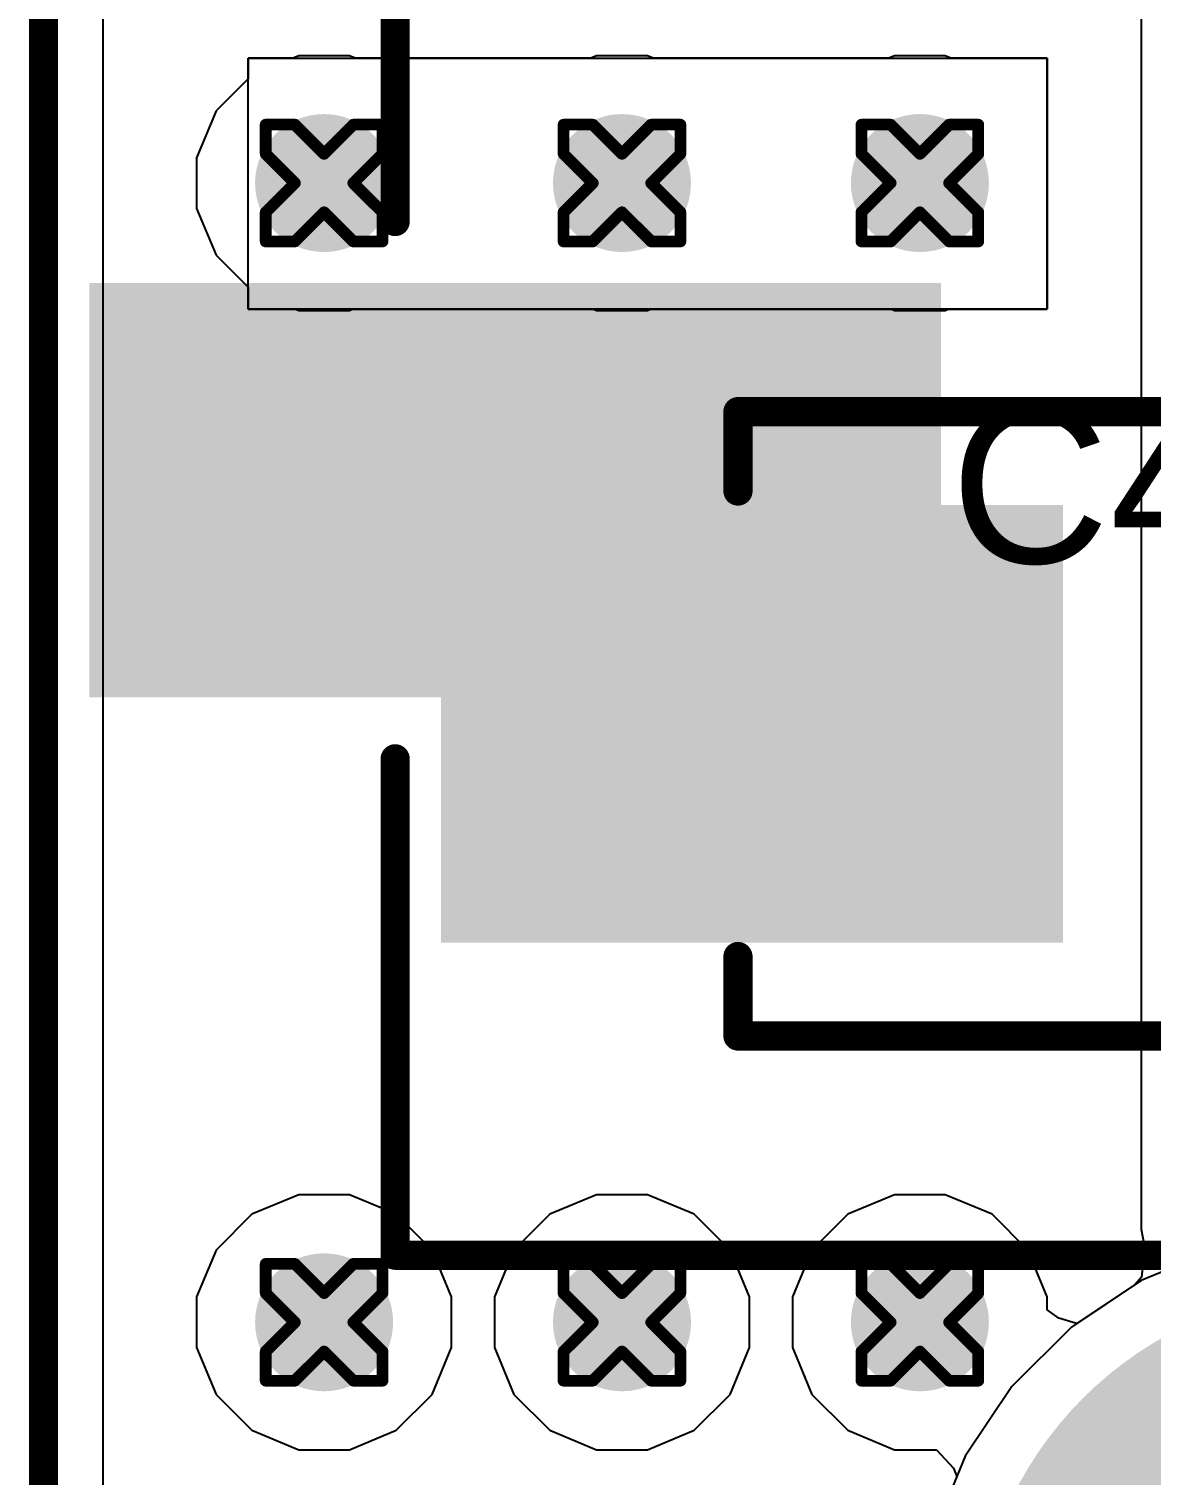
# Model space of a CAD drawing. Header units: inches. Extents: x -6 to 328, y -6 to 90.
# Drawn here: x -5.71 to -0.84, y 0.8 to 7.09 of the extents above; entities that cross this region are included whole.
import ezdxf

# ---------------------------------------------------------------- set-up
doc = ezdxf.new("R2010")
doc.units = ezdxf.units.IN
for name, color, linetype in [('Board Outline', 216, 'Continuous'), ('Bottom Layer', 5, 'Continuous'), ('Bottom Overlay', 54, 'Continuous'), ('Bottom Paste', 16, 'Continuous'), ('Bottom Solder', 6, 'Continuous'), ('Designators', 56, 'Continuous'), ('Drill Drawing', 1, 'Continuous'), ('GND', 76, 'Continuous'), ('Pad Holes', 156, 'Continuous'), ('PWR', 16, 'Continuous'), ('Top Layer', 1, 'Continuous'), ('Top Overlay', 2, 'Continuous'), ('Top Paste', 8, 'Continuous'), ('Top Solder', 216, 'Continuous'), ('Via Holes', 16, 'Continuous')]:
    doc.layers.add(name, color=color, linetype=linetype)
doc.styles.add('Arial', font='', dxfattribs={"height": 0.2})
doc.styles.get('Arial').set_extended_font_data('Arial')

# ---------------------------------------------------------------- blocks, each defined once
blk = doc.blocks.new('RVT1H101M0607_1')
at = {"layer": 'Top Layer'}
blk.add_hatch(color=1, dxfattribs=at).paths.add_polyline_path([(1.05, 0.8), (4.55, 0.8), (4.55, -0.8), (1.05, -0.8)])
at = {"layer": 'Top Paste'}
blk.add_hatch(color=8, dxfattribs=at).paths.add_polyline_path([(1.05, 0.8), (4.55, 0.8), (4.55, -0.8), (1.05, -0.8)])
at = {"layer": 'Top Solder'}
blk.add_hatch(color=216, dxfattribs=at).paths.add_polyline_path([(0.9484, 0.9016), (4.6516, 0.9016), (4.6516, -0.9016), (0.9484, -0.9016)])
at = {"layer": 'Top Overlay'}
for points in [[(3.3214, 3.3274, 0.127, 0.127, 0), (-1.8348, 3.3274, 0.127, 0.127, 0)], [(3.3214, 3.3274, 0.127, 0.127, 0), (3.3214, 1.1684, 0.127, 0.127, 0)], [(3.3214, -1.1684, 0.127, 0.127, 0), (3.3214, -3.3274, 0.127, 0.127, 0)]]:
    blk.add_lwpolyline(points, format="xyseb", dxfattribs=at)
for points in [[(3.2897, 3.3274, 0.0635, 0.0635, 1), (3.3532, 3.3274, 0.0635, 0.0635, 1)], [(3.2897, 3.3274, 0.0635, 0.0635, 1), (3.3532, 3.3274, 0.0635, 0.0635, 1)], [(3.2897, 1.1684, 0.0635, 0.0635, 1), (3.3532, 1.1684, 0.0635, 0.0635, 1)], [(3.2897, -1.1684, 0.0635, 0.0635, 1), (3.3532, -1.1684, 0.0635, 0.0635, 1)]]:
    blk.add_lwpolyline(points, format="xyseb", close=True, dxfattribs=at)
blk = doc.blocks.new('SMA_B_59')
at = {"layer": 'Bottom Layer'}
for points in [[(-3.25, 0.85), (-0.75, 0.85), (-0.75, -0.85), (-3.25, -0.85)], [(0.75, 0.85), (3.25, 0.85), (3.25, -0.85), (0.75, -0.85)]]:
    blk.add_hatch(color=5, dxfattribs=at).paths.add_polyline_path(points)
at = {"layer": 'Bottom Overlay'}
for points in [[(-4.445, -1.4219), (-3.278, -1.4219), (-3.278, 1.4216), (-4.445, 1.4216)], [(-3.2999, 0.9239), (-2.5959, 0.9239), (-2.5959, 1.4218), (-3.2999, 1.4218)], [(-3.2999, -1.422), (-2.5959, -1.422), (-2.5959, -0.9241), (-3.2999, -0.9241)]]:
    blk.add_hatch(color=54, dxfattribs=at).paths.add_polyline_path(points)
at = {"layer": 'Bottom Paste'}
for points in [[(-3.25, 0.85), (-0.75, 0.85), (-0.75, -0.85), (-3.25, -0.85)], [(0.75, 0.85), (3.25, 0.85), (3.25, -0.85), (0.75, -0.85)]]:
    blk.add_hatch(color=16, dxfattribs=at).paths.add_polyline_path(points)
at = {"layer": 'Bottom Solder'}
for points in [[(-3.3516, 0.9516), (-0.6484, 0.9516), (-0.6484, -0.9516), (-3.3516, -0.9516)], [(0.6484, 0.9516), (3.3516, 0.9516), (3.3516, -0.9516), (0.6484, -0.9516)]]:
    blk.add_hatch(color=6, dxfattribs=at).paths.add_polyline_path(points)
at = {"layer": 'Bottom Overlay'}
for points in [[(2.0612, 1.3577, 0.127, 0.127, 0), (-2.6581, 1.3577, 0.127, 0.127, 0)], [(2.0612, 1.3577, 0.127, 0.127, 0), (2.0612, 1.0122, 0.127, 0.127, 0)], [(2.0612, -1.0122, 0.127, 0.127, 0), (2.0612, -1.3577, 0.127, 0.127, 0)], [(2.0612, -1.3577, 0.127, 0.127, 0), (-2.6581, -1.3577, 0.127, 0.127, 0)]]:
    blk.add_lwpolyline(points, format="xyseb", dxfattribs=at)
for points in [[(-2.6899, 1.3577, 0.0635, 0.0635, 1), (-2.6264, 1.3577, 0.0635, 0.0635, 1)], [(2.0295, 1.3577, 0.0635, 0.0635, 1), (2.093, 1.3577, 0.0635, 0.0635, 1)], [(2.0295, 1.3577, 0.0635, 0.0635, 1), (2.093, 1.3577, 0.0635, 0.0635, 1)], [(2.0295, 1.0122, 0.0635, 0.0635, 1), (2.093, 1.0122, 0.0635, 0.0635, 1)], [(2.0295, -1.0122, 0.0635, 0.0635, 1), (2.093, -1.0122, 0.0635, 0.0635, 1)], [(-2.6899, -1.3577, 0.0635, 0.0635, 1), (-2.6264, -1.3577, 0.0635, 0.0635, 1)], [(2.0295, -1.3577, 0.0635, 0.0635, 1), (2.093, -1.3577, 0.0635, 0.0635, 1)], [(2.0295, -1.3577, 0.0635, 0.0635, 1), (2.093, -1.3577, 0.0635, 0.0635, 1)]]:
    blk.add_lwpolyline(points, format="xyseb", close=True, dxfattribs=at)

msp = doc.modelspace()

# ---------------------------------------------------------------- hatches: boundary and pattern name
at = {"layer": 'Bottom Layer'}
h = msp.add_hatch(color=5, dxfattribs=at)
edge = h.paths.add_edge_path()
edge.add_arc((-4.4304, 6.4158), 0.3, 0, 360)
h = msp.add_hatch(color=5, dxfattribs=at)
edge = h.paths.add_edge_path()
edge.add_arc((-3.1354, 6.4158), 0.3, 0, 360)
h = msp.add_hatch(color=5, dxfattribs=at)
edge = h.paths.add_edge_path()
edge.add_arc((-1.8404, 6.4158), 0.3, 0, 360)
h = msp.add_hatch(color=5, dxfattribs=at)
edge = h.paths.add_edge_path()
edge.add_arc((-4.4304, 1.461), 0.3, 0, 360)
h = msp.add_hatch(color=5, dxfattribs=at)
edge = h.paths.add_edge_path()
edge.add_arc((-3.1354, 1.461), 0.3, 0, 360)
h = msp.add_hatch(color=5, dxfattribs=at)
edge = h.paths.add_edge_path()
edge.add_arc((-1.8404, 1.461), 0.3, 0, 360)
at = {"layer": 'GND'}
h = msp.add_hatch(color=76, dxfattribs=at)
edge = h.paths.add_edge_path()
edge.add_arc((-4.4304, 6.4158), 0.3, 0, 360)
h = msp.add_hatch(color=76, dxfattribs=at)
edge = h.paths.add_edge_path()
edge.add_arc((-3.1354, 6.4158), 0.3, 0, 360)
h = msp.add_hatch(color=76, dxfattribs=at)
edge = h.paths.add_edge_path()
edge.add_arc((-1.8404, 6.4158), 0.3, 0, 360)
h = msp.add_hatch(color=76, dxfattribs=at)
edge = h.paths.add_edge_path()
edge.add_arc((-4.4304, 1.461), 0.3, 0, 360)
h = msp.add_hatch(color=76, dxfattribs=at)
edge = h.paths.add_edge_path()
edge.add_arc((-3.1354, 1.461), 0.3, 0, 360)
h = msp.add_hatch(color=76, dxfattribs=at)
edge = h.paths.add_edge_path()
edge.add_arc((-1.8404, 1.461), 0.3, 0, 360)
at = {"layer": 'Pad Holes'}
h = msp.add_hatch(color=7, dxfattribs=at)
edge = h.paths.add_edge_path()
edge.add_arc((0, 0), 1.6, 0, 360)
at = {"layer": 'PWR'}
h = msp.add_hatch(color=16, dxfattribs=at)
edge = h.paths.add_edge_path()
edge.add_arc((-4.4304, 6.4158), 0.3, 0, 360)
h = msp.add_hatch(color=16, dxfattribs=at)
edge = h.paths.add_edge_path()
edge.add_arc((-3.1354, 6.4158), 0.3, 0, 360)
h = msp.add_hatch(color=16, dxfattribs=at)
edge = h.paths.add_edge_path()
edge.add_arc((-1.8404, 6.4158), 0.3, 0, 360)
h = msp.add_hatch(color=16, dxfattribs=at)
edge = h.paths.add_edge_path()
edge.add_arc((-4.4304, 1.461), 0.3, 0, 360)
h = msp.add_hatch(color=16, dxfattribs=at)
edge = h.paths.add_edge_path()
edge.add_arc((-3.1354, 1.461), 0.3, 0, 360)
h = msp.add_hatch(color=16, dxfattribs=at)
edge = h.paths.add_edge_path()
edge.add_arc((-1.8404, 1.461), 0.3, 0, 360)
at = {"layer": 'Top Layer'}
h = msp.add_hatch(color=1, dxfattribs=at)
edge = h.paths.add_edge_path()
edge.add_arc((-4.4304, 6.4158), 0.3, 0, 360)
h = msp.add_hatch(color=1, dxfattribs=at)
edge = h.paths.add_edge_path()
edge.add_arc((-3.1354, 6.4158), 0.3, 0, 360)
h = msp.add_hatch(color=1, dxfattribs=at)
edge = h.paths.add_edge_path()
edge.add_arc((-1.8404, 6.4158), 0.3, 0, 360)
h = msp.add_hatch(color=1, dxfattribs=at)
edge = h.paths.add_edge_path()
edge.add_arc((-4.4304, 1.461), 0.3, 0, 360)
h = msp.add_hatch(color=1, dxfattribs=at)
edge = h.paths.add_edge_path()
edge.add_arc((-3.1354, 1.461), 0.3, 0, 360)
h = msp.add_hatch(color=1, dxfattribs=at)
edge = h.paths.add_edge_path()
edge.add_arc((-1.8404, 1.461), 0.3, 0, 360)
at = {"layer": 'Via Holes'}
h = msp.add_hatch(color=7, dxfattribs=at)
edge = h.paths.add_edge_path()
edge.add_arc((-4.4304, 6.4158), 0.15, 0, 360)
h = msp.add_hatch(color=7, dxfattribs=at)
edge = h.paths.add_edge_path()
edge.add_arc((-3.1354, 6.4158), 0.15, 0, 360)
h = msp.add_hatch(color=7, dxfattribs=at)
edge = h.paths.add_edge_path()
edge.add_arc((-1.8404, 6.4158), 0.15, 0, 360)
h = msp.add_hatch(color=7, dxfattribs=at)
edge = h.paths.add_edge_path()
edge.add_arc((-4.4304, 1.461), 0.15, 0, 360)
h = msp.add_hatch(color=7, dxfattribs=at)
edge = h.paths.add_edge_path()
edge.add_arc((-3.1354, 1.461), 0.15, 0, 360)
h = msp.add_hatch(color=7, dxfattribs=at)
edge = h.paths.add_edge_path()
edge.add_arc((-1.8404, 1.461), 0.15, 0, 360)

# ---------------------------------------------------------------- linework, layer by layer
at = {"layer": 'Board Outline'}
msp.add_lwpolyline([(-5.65, 32.4074, 0.127, 0.127, 0), (-5.65, -1.4074, 0.127, 0.127, 0)], format="xyseb", dxfattribs=at)
at = {"layer": 'Bottom Layer'}
for p, q in [((-5.391, -1.3001), (-5.391, 19.9604)), ((-0.5408, 1.7828), (-0.8782, 1.643)), ((-0.8782, 1.643), (-1.1819, 1.4401)), ((-1.1819, 1.4401), (-1.4401, 1.1819)), ((-1.4401, 1.1819), (-1.643, 0.8782)), ((-1.643, 0.8782), (-1.7828, 0.5408))]:
    msp.add_line(p, q, dxfattribs=at)
at = {"layer": 'Drill Drawing'}
for points in [[(-4.6844, 6.5428, 0.0508, 0.0508, 0), (-4.6844, 6.6698, 0.0508, 0.0508, 0)], [(-4.6844, 6.6698, 0.0508, 0.0508, 0), (-4.5574, 6.6698, 0.0508, 0.0508, 0)], [(-4.5574, 6.6698, 0.0508, 0.0508, 0), (-4.4304, 6.5428, 0.0508, 0.0508, 0)], [(-4.4304, 6.5428, 0.0508, 0.0508, 0), (-4.3034, 6.6698, 0.0508, 0.0508, 0)], [(-4.3034, 6.6698, 0.0508, 0.0508, 0), (-4.1764, 6.6698, 0.0508, 0.0508, 0)], [(-4.1764, 6.5428, 0.0508, 0.0508, 0), (-4.1764, 6.6698, 0.0508, 0.0508, 0)], [(-3.3894, 6.5428, 0.0508, 0.0508, 0), (-3.3894, 6.6698, 0.0508, 0.0508, 0)], [(-3.3894, 6.6698, 0.0508, 0.0508, 0), (-3.2624, 6.6698, 0.0508, 0.0508, 0)], [(-3.2624, 6.6698, 0.0508, 0.0508, 0), (-3.1354, 6.5428, 0.0508, 0.0508, 0)], [(-3.1354, 6.5428, 0.0508, 0.0508, 0), (-3.0084, 6.6698, 0.0508, 0.0508, 0)], [(-3.0084, 6.6698, 0.0508, 0.0508, 0), (-2.8814, 6.6698, 0.0508, 0.0508, 0)], [(-2.8814, 6.5428, 0.0508, 0.0508, 0), (-2.8814, 6.6698, 0.0508, 0.0508, 0)], [(-2.0944, 6.5428, 0.0508, 0.0508, 0), (-2.0944, 6.6698, 0.0508, 0.0508, 0)], [(-2.0944, 6.6698, 0.0508, 0.0508, 0), (-1.9674, 6.6698, 0.0508, 0.0508, 0)], [(-1.9674, 6.6698, 0.0508, 0.0508, 0), (-1.8404, 6.5428, 0.0508, 0.0508, 0)], [(-1.8404, 6.5428, 0.0508, 0.0508, 0), (-1.7134, 6.6698, 0.0508, 0.0508, 0)], [(-1.7134, 6.6698, 0.0508, 0.0508, 0), (-1.5864, 6.6698, 0.0508, 0.0508, 0)], [(-1.5864, 6.5428, 0.0508, 0.0508, 0), (-1.5864, 6.6698, 0.0508, 0.0508, 0)], [(-4.6844, 6.5428, 0.0508, 0.0508, 0), (-4.5574, 6.4158, 0.0508, 0.0508, 0)], [(-4.3034, 6.4158, 0.0508, 0.0508, 0), (-4.1764, 6.5428, 0.0508, 0.0508, 0)], [(-3.3894, 6.5428, 0.0508, 0.0508, 0), (-3.2624, 6.4158, 0.0508, 0.0508, 0)], [(-3.0084, 6.4158, 0.0508, 0.0508, 0), (-2.8814, 6.5428, 0.0508, 0.0508, 0)], [(-2.0944, 6.5428, 0.0508, 0.0508, 0), (-1.9674, 6.4158, 0.0508, 0.0508, 0)], [(-1.7134, 6.4158, 0.0508, 0.0508, 0), (-1.5864, 6.5428, 0.0508, 0.0508, 0)], [(-4.6844, 6.2888, 0.0508, 0.0508, 0), (-4.5574, 6.4158, 0.0508, 0.0508, 0)], [(-4.3034, 6.4158, 0.0508, 0.0508, 0), (-4.1764, 6.2888, 0.0508, 0.0508, 0)], [(-3.3894, 6.2888, 0.0508, 0.0508, 0), (-3.2624, 6.4158, 0.0508, 0.0508, 0)], [(-3.0084, 6.4158, 0.0508, 0.0508, 0), (-2.8814, 6.2888, 0.0508, 0.0508, 0)], [(-2.0944, 6.2888, 0.0508, 0.0508, 0), (-1.9674, 6.4158, 0.0508, 0.0508, 0)], [(-1.7134, 6.4158, 0.0508, 0.0508, 0), (-1.5864, 6.2888, 0.0508, 0.0508, 0)], [(-4.6844, 6.1618, 0.0508, 0.0508, 0), (-4.6844, 6.2888, 0.0508, 0.0508, 0)], [(-4.5574, 6.1618, 0.0508, 0.0508, 0), (-4.4304, 6.2888, 0.0508, 0.0508, 0)], [(-4.4304, 6.2888, 0.0508, 0.0508, 0), (-4.3034, 6.1618, 0.0508, 0.0508, 0)], [(-4.1764, 6.1618, 0.0508, 0.0508, 0), (-4.1764, 6.2888, 0.0508, 0.0508, 0)], [(-3.3894, 6.1618, 0.0508, 0.0508, 0), (-3.3894, 6.2888, 0.0508, 0.0508, 0)], [(-3.2624, 6.1618, 0.0508, 0.0508, 0), (-3.1354, 6.2888, 0.0508, 0.0508, 0)], [(-3.1354, 6.2888, 0.0508, 0.0508, 0), (-3.0084, 6.1618, 0.0508, 0.0508, 0)], [(-2.8814, 6.1618, 0.0508, 0.0508, 0), (-2.8814, 6.2888, 0.0508, 0.0508, 0)], [(-2.0944, 6.1618, 0.0508, 0.0508, 0), (-2.0944, 6.2888, 0.0508, 0.0508, 0)], [(-1.9674, 6.1618, 0.0508, 0.0508, 0), (-1.8404, 6.2888, 0.0508, 0.0508, 0)], [(-1.8404, 6.2888, 0.0508, 0.0508, 0), (-1.7134, 6.1618, 0.0508, 0.0508, 0)], [(-1.5864, 6.1618, 0.0508, 0.0508, 0), (-1.5864, 6.2888, 0.0508, 0.0508, 0)], [(-4.6844, 6.1618, 0.0508, 0.0508, 0), (-4.5574, 6.1618, 0.0508, 0.0508, 0)], [(-4.3034, 6.1618, 0.0508, 0.0508, 0), (-4.1764, 6.1618, 0.0508, 0.0508, 0)], [(-3.3894, 6.1618, 0.0508, 0.0508, 0), (-3.2624, 6.1618, 0.0508, 0.0508, 0)], [(-3.0084, 6.1618, 0.0508, 0.0508, 0), (-2.8814, 6.1618, 0.0508, 0.0508, 0)], [(-2.0944, 6.1618, 0.0508, 0.0508, 0), (-1.9674, 6.1618, 0.0508, 0.0508, 0)], [(-1.7134, 6.1618, 0.0508, 0.0508, 0), (-1.5864, 6.1618, 0.0508, 0.0508, 0)], [(-4.6844, 1.588, 0.0508, 0.0508, 0), (-4.6844, 1.715, 0.0508, 0.0508, 0)], [(-4.6844, 1.715, 0.0508, 0.0508, 0), (-4.5574, 1.715, 0.0508, 0.0508, 0)], [(-4.5574, 1.715, 0.0508, 0.0508, 0), (-4.4304, 1.588, 0.0508, 0.0508, 0)], [(-4.4304, 1.588, 0.0508, 0.0508, 0), (-4.3034, 1.715, 0.0508, 0.0508, 0)], [(-4.3034, 1.715, 0.0508, 0.0508, 0), (-4.1764, 1.715, 0.0508, 0.0508, 0)], [(-4.1764, 1.588, 0.0508, 0.0508, 0), (-4.1764, 1.715, 0.0508, 0.0508, 0)], [(-3.3894, 1.588, 0.0508, 0.0508, 0), (-3.3894, 1.715, 0.0508, 0.0508, 0)], [(-3.3894, 1.715, 0.0508, 0.0508, 0), (-3.2624, 1.715, 0.0508, 0.0508, 0)], [(-3.2624, 1.715, 0.0508, 0.0508, 0), (-3.1354, 1.588, 0.0508, 0.0508, 0)], [(-3.1354, 1.588, 0.0508, 0.0508, 0), (-3.0084, 1.715, 0.0508, 0.0508, 0)], [(-3.0084, 1.715, 0.0508, 0.0508, 0), (-2.8814, 1.715, 0.0508, 0.0508, 0)], [(-2.8814, 1.588, 0.0508, 0.0508, 0), (-2.8814, 1.715, 0.0508, 0.0508, 0)], [(-2.0944, 1.588, 0.0508, 0.0508, 0), (-2.0944, 1.715, 0.0508, 0.0508, 0)], [(-2.0944, 1.715, 0.0508, 0.0508, 0), (-1.9674, 1.715, 0.0508, 0.0508, 0)], [(-1.9674, 1.715, 0.0508, 0.0508, 0), (-1.8404, 1.588, 0.0508, 0.0508, 0)], [(-1.8404, 1.588, 0.0508, 0.0508, 0), (-1.7134, 1.715, 0.0508, 0.0508, 0)], [(-1.7134, 1.715, 0.0508, 0.0508, 0), (-1.5864, 1.715, 0.0508, 0.0508, 0)], [(-1.5864, 1.588, 0.0508, 0.0508, 0), (-1.5864, 1.715, 0.0508, 0.0508, 0)], [(-4.6844, 1.588, 0.0508, 0.0508, 0), (-4.5574, 1.461, 0.0508, 0.0508, 0)], [(-4.3034, 1.461, 0.0508, 0.0508, 0), (-4.1764, 1.588, 0.0508, 0.0508, 0)], [(-3.3894, 1.588, 0.0508, 0.0508, 0), (-3.2624, 1.461, 0.0508, 0.0508, 0)], [(-3.0084, 1.461, 0.0508, 0.0508, 0), (-2.8814, 1.588, 0.0508, 0.0508, 0)], [(-2.0944, 1.588, 0.0508, 0.0508, 0), (-1.9674, 1.461, 0.0508, 0.0508, 0)], [(-1.7134, 1.461, 0.0508, 0.0508, 0), (-1.5864, 1.588, 0.0508, 0.0508, 0)], [(-4.6844, 1.334, 0.0508, 0.0508, 0), (-4.5574, 1.461, 0.0508, 0.0508, 0)], [(-4.3034, 1.461, 0.0508, 0.0508, 0), (-4.1764, 1.334, 0.0508, 0.0508, 0)], [(-3.3894, 1.334, 0.0508, 0.0508, 0), (-3.2624, 1.461, 0.0508, 0.0508, 0)], [(-3.0084, 1.461, 0.0508, 0.0508, 0), (-2.8814, 1.334, 0.0508, 0.0508, 0)], [(-2.0944, 1.334, 0.0508, 0.0508, 0), (-1.9674, 1.461, 0.0508, 0.0508, 0)], [(-1.7134, 1.461, 0.0508, 0.0508, 0), (-1.5864, 1.334, 0.0508, 0.0508, 0)], [(-4.6844, 1.207, 0.0508, 0.0508, 0), (-4.6844, 1.334, 0.0508, 0.0508, 0)], [(-4.5574, 1.207, 0.0508, 0.0508, 0), (-4.4304, 1.334, 0.0508, 0.0508, 0)], [(-4.4304, 1.334, 0.0508, 0.0508, 0), (-4.3034, 1.207, 0.0508, 0.0508, 0)], [(-4.1764, 1.207, 0.0508, 0.0508, 0), (-4.1764, 1.334, 0.0508, 0.0508, 0)], [(-3.3894, 1.207, 0.0508, 0.0508, 0), (-3.3894, 1.334, 0.0508, 0.0508, 0)], [(-3.2624, 1.207, 0.0508, 0.0508, 0), (-3.1354, 1.334, 0.0508, 0.0508, 0)], [(-3.1354, 1.334, 0.0508, 0.0508, 0), (-3.0084, 1.207, 0.0508, 0.0508, 0)], [(-2.8814, 1.207, 0.0508, 0.0508, 0), (-2.8814, 1.334, 0.0508, 0.0508, 0)], [(-2.0944, 1.207, 0.0508, 0.0508, 0), (-2.0944, 1.334, 0.0508, 0.0508, 0)], [(-1.9674, 1.207, 0.0508, 0.0508, 0), (-1.8404, 1.334, 0.0508, 0.0508, 0)], [(-1.8404, 1.334, 0.0508, 0.0508, 0), (-1.7134, 1.207, 0.0508, 0.0508, 0)], [(-1.5864, 1.207, 0.0508, 0.0508, 0), (-1.5864, 1.334, 0.0508, 0.0508, 0)], [(-4.6844, 1.207, 0.0508, 0.0508, 0), (-4.5574, 1.207, 0.0508, 0.0508, 0)], [(-4.3034, 1.207, 0.0508, 0.0508, 0), (-4.1764, 1.207, 0.0508, 0.0508, 0)], [(-3.3894, 1.207, 0.0508, 0.0508, 0), (-3.2624, 1.207, 0.0508, 0.0508, 0)], [(-3.0084, 1.207, 0.0508, 0.0508, 0), (-2.8814, 1.207, 0.0508, 0.0508, 0)], [(-2.0944, 1.207, 0.0508, 0.0508, 0), (-1.9674, 1.207, 0.0508, 0.0508, 0)], [(-1.7134, 1.207, 0.0508, 0.0508, 0), (-1.5864, 1.207, 0.0508, 0.0508, 0)]]:
    msp.add_lwpolyline(points, format="xyseb", dxfattribs=at)
for points in [[(-4.6971, 6.6698, 0.0254, 0.0254, 1), (-4.6717, 6.6698, 0.0254, 0.0254, 1)], [(-4.6971, 6.6698, 0.0254, 0.0254, 1), (-4.6717, 6.6698, 0.0254, 0.0254, 1)], [(-4.5701, 6.6698, 0.0254, 0.0254, 1), (-4.5447, 6.6698, 0.0254, 0.0254, 1)], [(-4.5701, 6.6698, 0.0254, 0.0254, 1), (-4.5447, 6.6698, 0.0254, 0.0254, 1)], [(-4.3161, 6.6698, 0.0254, 0.0254, 1), (-4.2907, 6.6698, 0.0254, 0.0254, 1)], [(-4.3161, 6.6698, 0.0254, 0.0254, 1), (-4.2907, 6.6698, 0.0254, 0.0254, 1)], [(-4.1891, 6.6698, 0.0254, 0.0254, 1), (-4.1637, 6.6698, 0.0254, 0.0254, 1)], [(-4.1891, 6.6698, 0.0254, 0.0254, 1), (-4.1637, 6.6698, 0.0254, 0.0254, 1)], [(-3.4021, 6.6698, 0.0254, 0.0254, 1), (-3.3767, 6.6698, 0.0254, 0.0254, 1)], [(-3.4021, 6.6698, 0.0254, 0.0254, 1), (-3.3767, 6.6698, 0.0254, 0.0254, 1)], [(-3.2751, 6.6698, 0.0254, 0.0254, 1), (-3.2497, 6.6698, 0.0254, 0.0254, 1)], [(-3.2751, 6.6698, 0.0254, 0.0254, 1), (-3.2497, 6.6698, 0.0254, 0.0254, 1)], [(-3.0211, 6.6698, 0.0254, 0.0254, 1), (-2.9957, 6.6698, 0.0254, 0.0254, 1)], [(-3.0211, 6.6698, 0.0254, 0.0254, 1), (-2.9957, 6.6698, 0.0254, 0.0254, 1)], [(-2.8941, 6.6698, 0.0254, 0.0254, 1), (-2.8687, 6.6698, 0.0254, 0.0254, 1)], [(-2.8941, 6.6698, 0.0254, 0.0254, 1), (-2.8687, 6.6698, 0.0254, 0.0254, 1)], [(-2.1071, 6.6698, 0.0254, 0.0254, 1), (-2.0817, 6.6698, 0.0254, 0.0254, 1)], [(-2.1071, 6.6698, 0.0254, 0.0254, 1), (-2.0817, 6.6698, 0.0254, 0.0254, 1)], [(-1.9801, 6.6698, 0.0254, 0.0254, 1), (-1.9547, 6.6698, 0.0254, 0.0254, 1)], [(-1.9801, 6.6698, 0.0254, 0.0254, 1), (-1.9547, 6.6698, 0.0254, 0.0254, 1)], [(-1.7261, 6.6698, 0.0254, 0.0254, 1), (-1.7007, 6.6698, 0.0254, 0.0254, 1)], [(-1.7261, 6.6698, 0.0254, 0.0254, 1), (-1.7007, 6.6698, 0.0254, 0.0254, 1)], [(-1.5991, 6.6698, 0.0254, 0.0254, 1), (-1.5737, 6.6698, 0.0254, 0.0254, 1)], [(-1.5991, 6.6698, 0.0254, 0.0254, 1), (-1.5737, 6.6698, 0.0254, 0.0254, 1)], [(-4.6971, 6.5428, 0.0254, 0.0254, 1), (-4.6717, 6.5428, 0.0254, 0.0254, 1)], [(-4.6971, 6.5428, 0.0254, 0.0254, 1), (-4.6717, 6.5428, 0.0254, 0.0254, 1)], [(-4.4431, 6.5428, 0.0254, 0.0254, 1), (-4.4177, 6.5428, 0.0254, 0.0254, 1)], [(-4.4431, 6.5428, 0.0254, 0.0254, 1), (-4.4177, 6.5428, 0.0254, 0.0254, 1)], [(-4.1891, 6.5428, 0.0254, 0.0254, 1), (-4.1637, 6.5428, 0.0254, 0.0254, 1)], [(-4.1891, 6.5428, 0.0254, 0.0254, 1), (-4.1637, 6.5428, 0.0254, 0.0254, 1)], [(-3.4021, 6.5428, 0.0254, 0.0254, 1), (-3.3767, 6.5428, 0.0254, 0.0254, 1)], [(-3.4021, 6.5428, 0.0254, 0.0254, 1), (-3.3767, 6.5428, 0.0254, 0.0254, 1)], [(-3.1481, 6.5428, 0.0254, 0.0254, 1), (-3.1227, 6.5428, 0.0254, 0.0254, 1)], [(-3.1481, 6.5428, 0.0254, 0.0254, 1), (-3.1227, 6.5428, 0.0254, 0.0254, 1)], [(-2.8941, 6.5428, 0.0254, 0.0254, 1), (-2.8687, 6.5428, 0.0254, 0.0254, 1)], [(-2.8941, 6.5428, 0.0254, 0.0254, 1), (-2.8687, 6.5428, 0.0254, 0.0254, 1)], [(-2.1071, 6.5428, 0.0254, 0.0254, 1), (-2.0817, 6.5428, 0.0254, 0.0254, 1)], [(-2.1071, 6.5428, 0.0254, 0.0254, 1), (-2.0817, 6.5428, 0.0254, 0.0254, 1)], [(-1.8531, 6.5428, 0.0254, 0.0254, 1), (-1.8277, 6.5428, 0.0254, 0.0254, 1)], [(-1.8531, 6.5428, 0.0254, 0.0254, 1), (-1.8277, 6.5428, 0.0254, 0.0254, 1)], [(-1.5991, 6.5428, 0.0254, 0.0254, 1), (-1.5737, 6.5428, 0.0254, 0.0254, 1)], [(-1.5991, 6.5428, 0.0254, 0.0254, 1), (-1.5737, 6.5428, 0.0254, 0.0254, 1)], [(-4.5701, 6.4158, 0.0254, 0.0254, 1), (-4.5447, 6.4158, 0.0254, 0.0254, 1)], [(-4.5701, 6.4158, 0.0254, 0.0254, 1), (-4.5447, 6.4158, 0.0254, 0.0254, 1)], [(-4.3161, 6.4158, 0.0254, 0.0254, 1), (-4.2907, 6.4158, 0.0254, 0.0254, 1)], [(-4.3161, 6.4158, 0.0254, 0.0254, 1), (-4.2907, 6.4158, 0.0254, 0.0254, 1)], [(-3.2751, 6.4158, 0.0254, 0.0254, 1), (-3.2497, 6.4158, 0.0254, 0.0254, 1)], [(-3.2751, 6.4158, 0.0254, 0.0254, 1), (-3.2497, 6.4158, 0.0254, 0.0254, 1)], [(-3.0211, 6.4158, 0.0254, 0.0254, 1), (-2.9957, 6.4158, 0.0254, 0.0254, 1)], [(-3.0211, 6.4158, 0.0254, 0.0254, 1), (-2.9957, 6.4158, 0.0254, 0.0254, 1)], [(-1.9801, 6.4158, 0.0254, 0.0254, 1), (-1.9547, 6.4158, 0.0254, 0.0254, 1)], [(-1.9801, 6.4158, 0.0254, 0.0254, 1), (-1.9547, 6.4158, 0.0254, 0.0254, 1)], [(-1.7261, 6.4158, 0.0254, 0.0254, 1), (-1.7007, 6.4158, 0.0254, 0.0254, 1)], [(-1.7261, 6.4158, 0.0254, 0.0254, 1), (-1.7007, 6.4158, 0.0254, 0.0254, 1)], [(-4.6971, 6.2888, 0.0254, 0.0254, 1), (-4.6717, 6.2888, 0.0254, 0.0254, 1)], [(-4.6971, 6.2888, 0.0254, 0.0254, 1), (-4.6717, 6.2888, 0.0254, 0.0254, 1)], [(-4.4431, 6.2888, 0.0254, 0.0254, 1), (-4.4177, 6.2888, 0.0254, 0.0254, 1)], [(-4.4431, 6.2888, 0.0254, 0.0254, 1), (-4.4177, 6.2888, 0.0254, 0.0254, 1)], [(-4.1891, 6.2888, 0.0254, 0.0254, 1), (-4.1637, 6.2888, 0.0254, 0.0254, 1)], [(-4.1891, 6.2888, 0.0254, 0.0254, 1), (-4.1637, 6.2888, 0.0254, 0.0254, 1)], [(-3.4021, 6.2888, 0.0254, 0.0254, 1), (-3.3767, 6.2888, 0.0254, 0.0254, 1)], [(-3.4021, 6.2888, 0.0254, 0.0254, 1), (-3.3767, 6.2888, 0.0254, 0.0254, 1)], [(-3.1481, 6.2888, 0.0254, 0.0254, 1), (-3.1227, 6.2888, 0.0254, 0.0254, 1)], [(-3.1481, 6.2888, 0.0254, 0.0254, 1), (-3.1227, 6.2888, 0.0254, 0.0254, 1)], [(-2.8941, 6.2888, 0.0254, 0.0254, 1), (-2.8687, 6.2888, 0.0254, 0.0254, 1)], [(-2.8941, 6.2888, 0.0254, 0.0254, 1), (-2.8687, 6.2888, 0.0254, 0.0254, 1)], [(-2.1071, 6.2888, 0.0254, 0.0254, 1), (-2.0817, 6.2888, 0.0254, 0.0254, 1)], [(-2.1071, 6.2888, 0.0254, 0.0254, 1), (-2.0817, 6.2888, 0.0254, 0.0254, 1)], [(-1.8531, 6.2888, 0.0254, 0.0254, 1), (-1.8277, 6.2888, 0.0254, 0.0254, 1)], [(-1.8531, 6.2888, 0.0254, 0.0254, 1), (-1.8277, 6.2888, 0.0254, 0.0254, 1)], [(-1.5991, 6.2888, 0.0254, 0.0254, 1), (-1.5737, 6.2888, 0.0254, 0.0254, 1)], [(-1.5991, 6.2888, 0.0254, 0.0254, 1), (-1.5737, 6.2888, 0.0254, 0.0254, 1)], [(-4.6971, 6.1618, 0.0254, 0.0254, 1), (-4.6717, 6.1618, 0.0254, 0.0254, 1)], [(-4.6971, 6.1618, 0.0254, 0.0254, 1), (-4.6717, 6.1618, 0.0254, 0.0254, 1)], [(-4.5701, 6.1618, 0.0254, 0.0254, 1), (-4.5447, 6.1618, 0.0254, 0.0254, 1)], [(-4.5701, 6.1618, 0.0254, 0.0254, 1), (-4.5447, 6.1618, 0.0254, 0.0254, 1)], [(-4.3161, 6.1618, 0.0254, 0.0254, 1), (-4.2907, 6.1618, 0.0254, 0.0254, 1)], [(-4.3161, 6.1618, 0.0254, 0.0254, 1), (-4.2907, 6.1618, 0.0254, 0.0254, 1)], [(-4.1891, 6.1618, 0.0254, 0.0254, 1), (-4.1637, 6.1618, 0.0254, 0.0254, 1)], [(-4.1891, 6.1618, 0.0254, 0.0254, 1), (-4.1637, 6.1618, 0.0254, 0.0254, 1)], [(-3.4021, 6.1618, 0.0254, 0.0254, 1), (-3.3767, 6.1618, 0.0254, 0.0254, 1)], [(-3.4021, 6.1618, 0.0254, 0.0254, 1), (-3.3767, 6.1618, 0.0254, 0.0254, 1)], [(-3.2751, 6.1618, 0.0254, 0.0254, 1), (-3.2497, 6.1618, 0.0254, 0.0254, 1)], [(-3.2751, 6.1618, 0.0254, 0.0254, 1), (-3.2497, 6.1618, 0.0254, 0.0254, 1)], [(-3.0211, 6.1618, 0.0254, 0.0254, 1), (-2.9957, 6.1618, 0.0254, 0.0254, 1)], [(-3.0211, 6.1618, 0.0254, 0.0254, 1), (-2.9957, 6.1618, 0.0254, 0.0254, 1)], [(-2.8941, 6.1618, 0.0254, 0.0254, 1), (-2.8687, 6.1618, 0.0254, 0.0254, 1)], [(-2.8941, 6.1618, 0.0254, 0.0254, 1), (-2.8687, 6.1618, 0.0254, 0.0254, 1)], [(-2.1071, 6.1618, 0.0254, 0.0254, 1), (-2.0817, 6.1618, 0.0254, 0.0254, 1)], [(-2.1071, 6.1618, 0.0254, 0.0254, 1), (-2.0817, 6.1618, 0.0254, 0.0254, 1)], [(-1.9801, 6.1618, 0.0254, 0.0254, 1), (-1.9547, 6.1618, 0.0254, 0.0254, 1)], [(-1.9801, 6.1618, 0.0254, 0.0254, 1), (-1.9547, 6.1618, 0.0254, 0.0254, 1)], [(-1.7261, 6.1618, 0.0254, 0.0254, 1), (-1.7007, 6.1618, 0.0254, 0.0254, 1)], [(-1.7261, 6.1618, 0.0254, 0.0254, 1), (-1.7007, 6.1618, 0.0254, 0.0254, 1)], [(-1.5991, 6.1618, 0.0254, 0.0254, 1), (-1.5737, 6.1618, 0.0254, 0.0254, 1)], [(-1.5991, 6.1618, 0.0254, 0.0254, 1), (-1.5737, 6.1618, 0.0254, 0.0254, 1)], [(-4.6971, 1.715, 0.0254, 0.0254, 1), (-4.6717, 1.715, 0.0254, 0.0254, 1)], [(-4.6971, 1.715, 0.0254, 0.0254, 1), (-4.6717, 1.715, 0.0254, 0.0254, 1)], [(-4.5701, 1.715, 0.0254, 0.0254, 1), (-4.5447, 1.715, 0.0254, 0.0254, 1)], [(-4.5701, 1.715, 0.0254, 0.0254, 1), (-4.5447, 1.715, 0.0254, 0.0254, 1)], [(-4.3161, 1.715, 0.0254, 0.0254, 1), (-4.2907, 1.715, 0.0254, 0.0254, 1)], [(-4.3161, 1.715, 0.0254, 0.0254, 1), (-4.2907, 1.715, 0.0254, 0.0254, 1)], [(-4.1891, 1.715, 0.0254, 0.0254, 1), (-4.1637, 1.715, 0.0254, 0.0254, 1)], [(-4.1891, 1.715, 0.0254, 0.0254, 1), (-4.1637, 1.715, 0.0254, 0.0254, 1)], [(-3.4021, 1.715, 0.0254, 0.0254, 1), (-3.3767, 1.715, 0.0254, 0.0254, 1)], [(-3.4021, 1.715, 0.0254, 0.0254, 1), (-3.3767, 1.715, 0.0254, 0.0254, 1)], [(-3.2751, 1.715, 0.0254, 0.0254, 1), (-3.2497, 1.715, 0.0254, 0.0254, 1)], [(-3.2751, 1.715, 0.0254, 0.0254, 1), (-3.2497, 1.715, 0.0254, 0.0254, 1)], [(-3.0211, 1.715, 0.0254, 0.0254, 1), (-2.9957, 1.715, 0.0254, 0.0254, 1)], [(-3.0211, 1.715, 0.0254, 0.0254, 1), (-2.9957, 1.715, 0.0254, 0.0254, 1)], [(-2.8941, 1.715, 0.0254, 0.0254, 1), (-2.8687, 1.715, 0.0254, 0.0254, 1)], [(-2.8941, 1.715, 0.0254, 0.0254, 1), (-2.8687, 1.715, 0.0254, 0.0254, 1)], [(-2.1071, 1.715, 0.0254, 0.0254, 1), (-2.0817, 1.715, 0.0254, 0.0254, 1)], [(-2.1071, 1.715, 0.0254, 0.0254, 1), (-2.0817, 1.715, 0.0254, 0.0254, 1)], [(-1.9801, 1.715, 0.0254, 0.0254, 1), (-1.9547, 1.715, 0.0254, 0.0254, 1)], [(-1.9801, 1.715, 0.0254, 0.0254, 1), (-1.9547, 1.715, 0.0254, 0.0254, 1)], [(-1.7261, 1.715, 0.0254, 0.0254, 1), (-1.7007, 1.715, 0.0254, 0.0254, 1)], [(-1.7261, 1.715, 0.0254, 0.0254, 1), (-1.7007, 1.715, 0.0254, 0.0254, 1)], [(-1.5991, 1.715, 0.0254, 0.0254, 1), (-1.5737, 1.715, 0.0254, 0.0254, 1)], [(-1.5991, 1.715, 0.0254, 0.0254, 1), (-1.5737, 1.715, 0.0254, 0.0254, 1)], [(-4.6971, 1.588, 0.0254, 0.0254, 1), (-4.6717, 1.588, 0.0254, 0.0254, 1)], [(-4.6971, 1.588, 0.0254, 0.0254, 1), (-4.6717, 1.588, 0.0254, 0.0254, 1)], [(-4.4431, 1.588, 0.0254, 0.0254, 1), (-4.4177, 1.588, 0.0254, 0.0254, 1)], [(-4.4431, 1.588, 0.0254, 0.0254, 1), (-4.4177, 1.588, 0.0254, 0.0254, 1)], [(-4.1891, 1.588, 0.0254, 0.0254, 1), (-4.1637, 1.588, 0.0254, 0.0254, 1)], [(-4.1891, 1.588, 0.0254, 0.0254, 1), (-4.1637, 1.588, 0.0254, 0.0254, 1)], [(-3.4021, 1.588, 0.0254, 0.0254, 1), (-3.3767, 1.588, 0.0254, 0.0254, 1)], [(-3.4021, 1.588, 0.0254, 0.0254, 1), (-3.3767, 1.588, 0.0254, 0.0254, 1)], [(-3.1481, 1.588, 0.0254, 0.0254, 1), (-3.1227, 1.588, 0.0254, 0.0254, 1)], [(-3.1481, 1.588, 0.0254, 0.0254, 1), (-3.1227, 1.588, 0.0254, 0.0254, 1)], [(-2.8941, 1.588, 0.0254, 0.0254, 1), (-2.8687, 1.588, 0.0254, 0.0254, 1)], [(-2.8941, 1.588, 0.0254, 0.0254, 1), (-2.8687, 1.588, 0.0254, 0.0254, 1)], [(-2.1071, 1.588, 0.0254, 0.0254, 1), (-2.0817, 1.588, 0.0254, 0.0254, 1)], [(-2.1071, 1.588, 0.0254, 0.0254, 1), (-2.0817, 1.588, 0.0254, 0.0254, 1)], [(-1.8531, 1.588, 0.0254, 0.0254, 1), (-1.8277, 1.588, 0.0254, 0.0254, 1)], [(-1.8531, 1.588, 0.0254, 0.0254, 1), (-1.8277, 1.588, 0.0254, 0.0254, 1)], [(-1.5991, 1.588, 0.0254, 0.0254, 1), (-1.5737, 1.588, 0.0254, 0.0254, 1)], [(-1.5991, 1.588, 0.0254, 0.0254, 1), (-1.5737, 1.588, 0.0254, 0.0254, 1)], [(-4.5701, 1.461, 0.0254, 0.0254, 1), (-4.5447, 1.461, 0.0254, 0.0254, 1)], [(-4.5701, 1.461, 0.0254, 0.0254, 1), (-4.5447, 1.461, 0.0254, 0.0254, 1)], [(-4.3161, 1.461, 0.0254, 0.0254, 1), (-4.2907, 1.461, 0.0254, 0.0254, 1)], [(-4.3161, 1.461, 0.0254, 0.0254, 1), (-4.2907, 1.461, 0.0254, 0.0254, 1)], [(-3.2751, 1.461, 0.0254, 0.0254, 1), (-3.2497, 1.461, 0.0254, 0.0254, 1)], [(-3.2751, 1.461, 0.0254, 0.0254, 1), (-3.2497, 1.461, 0.0254, 0.0254, 1)], [(-3.0211, 1.461, 0.0254, 0.0254, 1), (-2.9957, 1.461, 0.0254, 0.0254, 1)], [(-3.0211, 1.461, 0.0254, 0.0254, 1), (-2.9957, 1.461, 0.0254, 0.0254, 1)], [(-1.9801, 1.461, 0.0254, 0.0254, 1), (-1.9547, 1.461, 0.0254, 0.0254, 1)], [(-1.9801, 1.461, 0.0254, 0.0254, 1), (-1.9547, 1.461, 0.0254, 0.0254, 1)], [(-1.7261, 1.461, 0.0254, 0.0254, 1), (-1.7007, 1.461, 0.0254, 0.0254, 1)], [(-1.7261, 1.461, 0.0254, 0.0254, 1), (-1.7007, 1.461, 0.0254, 0.0254, 1)], [(-4.6971, 1.334, 0.0254, 0.0254, 1), (-4.6717, 1.334, 0.0254, 0.0254, 1)], [(-4.6971, 1.334, 0.0254, 0.0254, 1), (-4.6717, 1.334, 0.0254, 0.0254, 1)], [(-4.4431, 1.334, 0.0254, 0.0254, 1), (-4.4177, 1.334, 0.0254, 0.0254, 1)], [(-4.4431, 1.334, 0.0254, 0.0254, 1), (-4.4177, 1.334, 0.0254, 0.0254, 1)], [(-4.1891, 1.334, 0.0254, 0.0254, 1), (-4.1637, 1.334, 0.0254, 0.0254, 1)], [(-4.1891, 1.334, 0.0254, 0.0254, 1), (-4.1637, 1.334, 0.0254, 0.0254, 1)], [(-3.4021, 1.334, 0.0254, 0.0254, 1), (-3.3767, 1.334, 0.0254, 0.0254, 1)], [(-3.4021, 1.334, 0.0254, 0.0254, 1), (-3.3767, 1.334, 0.0254, 0.0254, 1)], [(-3.1481, 1.334, 0.0254, 0.0254, 1), (-3.1227, 1.334, 0.0254, 0.0254, 1)], [(-3.1481, 1.334, 0.0254, 0.0254, 1), (-3.1227, 1.334, 0.0254, 0.0254, 1)], [(-2.8941, 1.334, 0.0254, 0.0254, 1), (-2.8687, 1.334, 0.0254, 0.0254, 1)], [(-2.8941, 1.334, 0.0254, 0.0254, 1), (-2.8687, 1.334, 0.0254, 0.0254, 1)], [(-2.1071, 1.334, 0.0254, 0.0254, 1), (-2.0817, 1.334, 0.0254, 0.0254, 1)], [(-2.1071, 1.334, 0.0254, 0.0254, 1), (-2.0817, 1.334, 0.0254, 0.0254, 1)], [(-1.8531, 1.334, 0.0254, 0.0254, 1), (-1.8277, 1.334, 0.0254, 0.0254, 1)], [(-1.8531, 1.334, 0.0254, 0.0254, 1), (-1.8277, 1.334, 0.0254, 0.0254, 1)], [(-1.5991, 1.334, 0.0254, 0.0254, 1), (-1.5737, 1.334, 0.0254, 0.0254, 1)], [(-1.5991, 1.334, 0.0254, 0.0254, 1), (-1.5737, 1.334, 0.0254, 0.0254, 1)], [(-4.6971, 1.207, 0.0254, 0.0254, 1), (-4.6717, 1.207, 0.0254, 0.0254, 1)], [(-4.6971, 1.207, 0.0254, 0.0254, 1), (-4.6717, 1.207, 0.0254, 0.0254, 1)], [(-4.5701, 1.207, 0.0254, 0.0254, 1), (-4.5447, 1.207, 0.0254, 0.0254, 1)], [(-4.5701, 1.207, 0.0254, 0.0254, 1), (-4.5447, 1.207, 0.0254, 0.0254, 1)], [(-4.3161, 1.207, 0.0254, 0.0254, 1), (-4.2907, 1.207, 0.0254, 0.0254, 1)], [(-4.3161, 1.207, 0.0254, 0.0254, 1), (-4.2907, 1.207, 0.0254, 0.0254, 1)], [(-4.1891, 1.207, 0.0254, 0.0254, 1), (-4.1637, 1.207, 0.0254, 0.0254, 1)], [(-4.1891, 1.207, 0.0254, 0.0254, 1), (-4.1637, 1.207, 0.0254, 0.0254, 1)], [(-3.4021, 1.207, 0.0254, 0.0254, 1), (-3.3767, 1.207, 0.0254, 0.0254, 1)], [(-3.4021, 1.207, 0.0254, 0.0254, 1), (-3.3767, 1.207, 0.0254, 0.0254, 1)], [(-3.2751, 1.207, 0.0254, 0.0254, 1), (-3.2497, 1.207, 0.0254, 0.0254, 1)], [(-3.2751, 1.207, 0.0254, 0.0254, 1), (-3.2497, 1.207, 0.0254, 0.0254, 1)], [(-3.0211, 1.207, 0.0254, 0.0254, 1), (-2.9957, 1.207, 0.0254, 0.0254, 1)], [(-3.0211, 1.207, 0.0254, 0.0254, 1), (-2.9957, 1.207, 0.0254, 0.0254, 1)], [(-2.8941, 1.207, 0.0254, 0.0254, 1), (-2.8687, 1.207, 0.0254, 0.0254, 1)], [(-2.8941, 1.207, 0.0254, 0.0254, 1), (-2.8687, 1.207, 0.0254, 0.0254, 1)], [(-2.1071, 1.207, 0.0254, 0.0254, 1), (-2.0817, 1.207, 0.0254, 0.0254, 1)], [(-2.1071, 1.207, 0.0254, 0.0254, 1), (-2.0817, 1.207, 0.0254, 0.0254, 1)], [(-1.9801, 1.207, 0.0254, 0.0254, 1), (-1.9547, 1.207, 0.0254, 0.0254, 1)], [(-1.9801, 1.207, 0.0254, 0.0254, 1), (-1.9547, 1.207, 0.0254, 0.0254, 1)], [(-1.7261, 1.207, 0.0254, 0.0254, 1), (-1.7007, 1.207, 0.0254, 0.0254, 1)], [(-1.7261, 1.207, 0.0254, 0.0254, 1), (-1.7007, 1.207, 0.0254, 0.0254, 1)], [(-1.5991, 1.207, 0.0254, 0.0254, 1), (-1.5737, 1.207, 0.0254, 0.0254, 1)], [(-1.5991, 1.207, 0.0254, 0.0254, 1), (-1.5737, 1.207, 0.0254, 0.0254, 1)]]:
    msp.add_lwpolyline(points, format="xyseb", close=True, dxfattribs=at)
at = {"layer": 'GND'}
for p, q in [((-5.391, -1.3001), (-5.391, 32.3001)), ((-0.5408, 1.7828), (-0.8782, 1.643)), ((-0.8782, 1.643), (-1.1819, 1.4401)), ((-1.1819, 1.4401), (-1.4401, 1.1819)), ((-1.4401, 1.1819), (-1.643, 0.8782)), ((-1.643, 0.8782), (-1.7828, 0.5408))]:
    msp.add_line(p, q, dxfattribs=at)
at = {"layer": 'PWR'}
for p, q in [((-5.391, -1.3001), (-5.391, 10.3782)), ((-4.761, 5.8674), (-4.761, 6.9596)), ((-4.761, 6.9596), (-1.2864, 6.9596)), ((-4.5653, 6.9596), (-4.761, 6.9596)), ((-4.761, 6.9596), (-4.761, 6.8687)), ((-4.5406, 6.9698), (-4.5653, 6.9596)), ((-4.3202, 6.9698), (-4.5406, 6.9698)), ((-4.2955, 6.9596), (-4.3202, 6.9698)), ((-3.2703, 6.9596), (-4.2955, 6.9596)), ((-3.2456, 6.9698), (-3.2703, 6.9596)), ((-3.0252, 6.9698), (-3.2456, 6.9698)), ((-3.0005, 6.9596), (-3.0252, 6.9698)), ((-1.9753, 6.9596), (-3.0005, 6.9596)), ((-1.9506, 6.9698), (-1.9753, 6.9596)), ((-1.7302, 6.9698), (-1.9506, 6.9698)), ((-1.7055, 6.9596), (-1.7302, 6.9698)), ((-1.2864, 6.9596), (-1.7055, 6.9596)), ((-1.2864, 6.9596), (-1.2864, 5.8674)), ((-1.2864, 6.526), (-1.2864, 6.9596)), ((-4.761, 6.8687), (-4.9001, 6.7296)), ((-4.9001, 6.7296), (-4.9844, 6.526)), ((-4.9844, 6.526), (-4.9844, 6.3056)), ((-1.2864, 5.8674), (-1.2864, 6.526)), ((-1.2864, 6.526), (-1.2864, 6.526)), ((-4.9844, 6.3056), (-4.9001, 6.102)), ((-4.9001, 6.102), (-4.761, 5.963)), ((-4.761, 5.963), (-4.761, 5.8674)), ((-1.2864, 5.8674), (-4.761, 5.8674)), ((-4.761, 5.8674), (-4.554, 5.8674)), ((-4.554, 5.8674), (-4.5406, 5.8618)), ((-4.5406, 5.8618), (-4.3202, 5.8618)), ((-4.3202, 5.8618), (-4.3068, 5.8674)), ((-4.3068, 5.8674), (-3.259, 5.8674)), ((-3.259, 5.8674), (-3.2456, 5.8618)), ((-3.2456, 5.8618), (-3.0252, 5.8618)), ((-3.0252, 5.8618), (-3.0118, 5.8674)), ((-3.0118, 5.8674), (-1.9641, 5.8674)), ((-1.9641, 5.8674), (-1.9506, 5.8618)), ((-1.9506, 5.8618), (-1.7302, 5.8618)), ((-1.7302, 5.8618), (-1.7168, 5.8674)), ((-1.7168, 5.8674), (-1.2864, 5.8674)), ((-4.5406, 2.015), (-4.7442, 1.9307)), ((-4.3202, 2.015), (-4.5406, 2.015)), ((-4.1166, 1.9307), (-4.3202, 2.015)), ((-3.2456, 2.015), (-3.4492, 1.9307)), ((-3.0252, 2.015), (-3.2456, 2.015)), ((-2.8216, 1.9307), (-3.0252, 2.015)), ((-1.9506, 2.015), (-2.1542, 1.9307)), ((-1.7302, 2.015), (-1.9506, 2.015)), ((-1.5266, 1.9307), (-1.7302, 2.015)), ((-4.7442, 1.9307), (-4.9001, 1.7748)), ((-3.9607, 1.7748), (-4.1166, 1.9307)), ((-3.4492, 1.9307), (-3.6051, 1.7748)), ((-2.6658, 1.7748), (-2.8216, 1.9307)), ((-2.1542, 1.9307), (-2.3101, 1.7748)), ((-1.3708, 1.7748), (-1.5266, 1.9307)), ((-4.9001, 1.7748), (-4.9844, 1.5712)), ((-3.8764, 1.5712), (-3.9607, 1.7748)), ((-3.6051, 1.7748), (-3.6894, 1.5712)), ((-2.5814, 1.5712), (-2.6658, 1.7748)), ((-2.3101, 1.7748), (-2.3944, 1.5712)), ((-1.2864, 1.5712), (-1.3708, 1.7748)), ((-0.5408, 1.7828), (-0.8782, 1.643)), ((-0.8782, 1.643), (-1.1594, 1.4551)), ((-4.9844, 1.5712), (-4.9844, 1.3508)), ((-3.8764, 1.3508), (-3.8764, 1.5712)), ((-3.6894, 1.5712), (-3.6894, 1.3508)), ((-2.5814, 1.3508), (-2.5814, 1.5712)), ((-2.3944, 1.5712), (-2.3944, 1.3508)), ((-1.2864, 1.5151), (-1.2864, 1.5712)), ((-1.2362, 1.4791), (-1.2864, 1.5151)), ((-1.1594, 1.4551), (-1.2362, 1.4791)), ((-4.9844, 1.3508), (-4.9001, 1.1472)), ((-3.9607, 1.1472), (-3.8764, 1.3508)), ((-3.6894, 1.3508), (-3.6051, 1.1472)), ((-2.6658, 1.1472), (-2.5814, 1.3508)), ((-2.3944, 1.3508), (-2.3101, 1.1472)), ((-4.9001, 1.1472), (-4.7442, 0.9914)), ((-4.1166, 0.9914), (-3.9607, 1.1472)), ((-3.6051, 1.1472), (-3.4492, 0.9914)), ((-2.8216, 0.9914), (-2.6658, 1.1472)), ((-2.3101, 1.1472), (-2.1542, 0.9914)), ((-4.7442, 0.9914), (-4.5406, 0.907)), ((-4.3202, 0.907), (-4.1166, 0.9914)), ((-3.4492, 0.9914), (-3.2456, 0.907)), ((-3.0252, 0.907), (-2.8216, 0.9914)), ((-2.1542, 0.9914), (-1.9506, 0.907)), ((-4.5406, 0.907), (-4.3202, 0.907)), ((-3.2456, 0.907), (-3.0252, 0.907)), ((-1.9506, 0.907), (-1.7685, 0.907)), ((-1.7685, 0.907), (-1.6948, 0.8261)), ((-1.6948, 0.8261), (-1.6792, 0.7907))]:
    msp.add_line(p, q, dxfattribs=at)
at = {"layer": 'Top Layer'}
for p, q in [((-5.391, -1.3001), (-5.391, 19.2269)), ((-0.8788, 15.0568), (-0.8788, 1.866)), ((-0.8788, 1.866), (-0.8713, 1.8284)), ((-0.8713, 1.8284), (-0.8646, 1.7907)), ((-0.863, 1.7867), (-0.8766, 1.6577)), ((-0.8646, 1.7907), (-0.8634, 1.7889)), ((-0.8634, 1.7889), (-0.863, 1.7867)), ((-0.8766, 1.6577), (-0.9041, 1.6257)), ((-0.9041, 1.6257), (-1.1819, 1.4401)), ((-1.1819, 1.4401), (-1.4401, 1.1819)), ((-1.4401, 1.1819), (-1.643, 0.8782)), ((-1.643, 0.8782), (-1.7828, 0.5408))]:
    msp.add_line(p, q, dxfattribs=at)

# ---------------------------------------------------------------- block references
at = {"rotation": 180}
for name, p in [('RVT1H101M0607_1', (-0.8, 5.08)), ('SMA_B_59', (-0.57, 4.064))]:
    msp.add_blockref(name, p, dxfattribs=at)

# ---------------------------------------------------------------- texts
at = {"layer": 'Designators', "style": 'Arial'}
msp.add_text('C40', height=0.6858, dxfattribs=at).set_placement((-1.7081, 4.7626))

doc.saveas('drawing.dxf')
